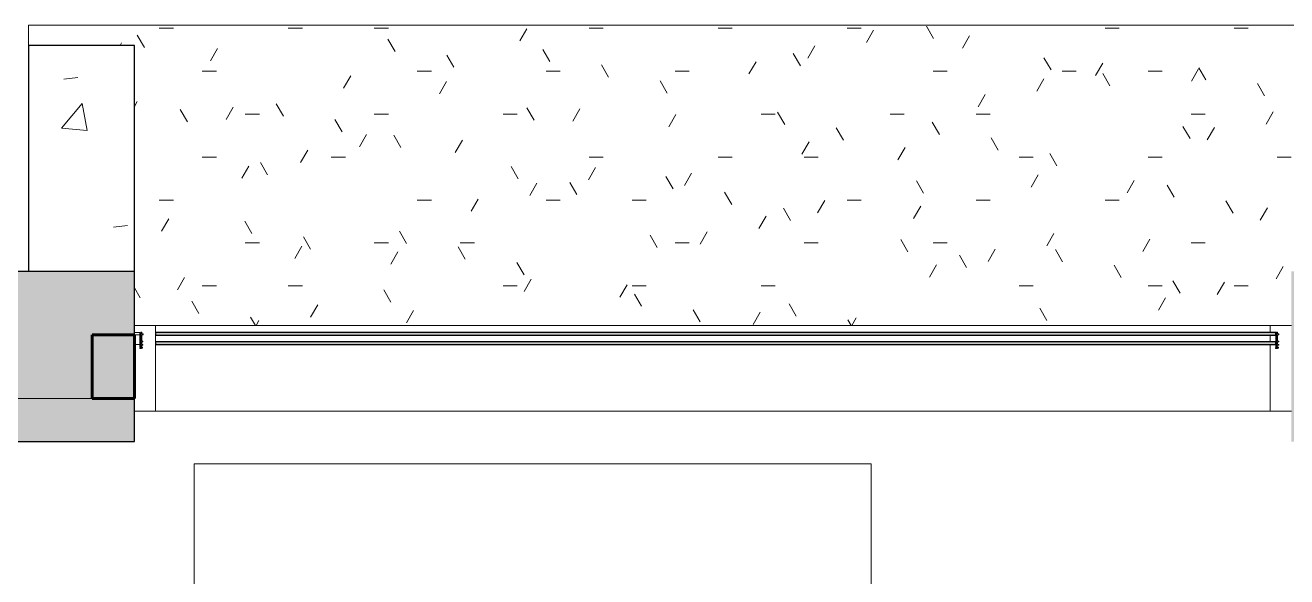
# Model space of a CAD drawing. Header units: millimetres. Extents: x 155927 to 295199, y -4084 to 97293.
# Drawn here: x 194301 to 197282, y 33926 to 35229 of the extents above; entities that cross this region are included whole.
import ezdxf

# ---------------------------------------------------------------- set-up
doc = ezdxf.new("R2010")
doc.units = ezdxf.units.MM
doc.header["$MEASUREMENT"] = 0
for name, color, linetype, lineweight in [('A-DETL-GENF', 7, 'CONTINUOUS', 9), ('A-GLAZ', 7, 'CONTINUOUS', 9), ('A-GLAZ-CURT', 7, 'CONTINUOUS', 9), ('A-GLAZ-CWMG', 7, 'CONTINUOUS', 9), ('A-WALL', 7, 'CONTINUOUS', 9), ('A-WALL-PATT', 7, 'CONTINUOUS', 9), ('I-FURN', 8, 'CONTINUOUS', 9), ('I-WALL', 7, 'CONTINUOUS', 9), ('S-COLS-SYMB', 171, 'CONTINUOUS', 70)]:
    doc.layers.add(name, color=color, linetype=linetype, lineweight=lineweight)

msp = doc.modelspace()

# ---------------------------------------------------------------- hatches: boundary and pattern name
at = {"layer": 'A-GLAZ-CURT'}
h = msp.add_hatch(color=256, dxfattribs=at)
h.paths.add_polyline_path([(197255.8, 34475.1), (197255.8, 34481.1), (194608.8, 34481.1), (194608.8, 34475.1), (196158.7, 34475.1)], flags=0)
h.paths.add_polyline_path([(197255.8, 34497.1), (197255.8, 34503.1), (194608.8, 34503.1), (194608.8, 34497.1), (196158.7, 34497.1)], flags=0)
at = {"layer": 'A-WALL-PATT'}
h = msp.add_hatch(color=256, dxfattribs=at)
h.paths.add_polyline_path([(231130.8, 34347.6), (231130.8, 34647.6), (229692.8, 34647.6), (229692.8, 34347.6), (230840.8, 34347.6)], flags=0)
h.paths.add_polyline_path([(220908.8, 34347.6), (220908.8, 34647.6), (202317.8, 34647.6), (202317.8, 34347.6), (220172.3, 34347.6)], flags=0)
h.paths.add_polyline_path([(200283.7, 34347.6), (200283.7, 34647.6), (197292.8, 34647.6), (197292.8, 34347.6), (199760.7, 34347.6)], flags=0)
h.paths.add_polyline_path([(194558.8, 34347.6), (194558.8, 34647.6), (192442.8, 34647.6), (192442.8, 34437.6), (192417.8, 34437.6), (192417.8, 34347.6), (193757.3, 34347.6)], flags=0)
h.paths.add_polyline_path([(190808.8, 34347.6), (190808.8, 34437.6), (190783.8, 34437.6), (190783.8, 34647.6), (187318, 34647.6), (187318, 34347.6), (190783.8, 34347.6)], flags=0)
h.paths.add_polyline_path([(185283.8, 34347.6), (185283.8, 34647.6), (166692.8, 34647.6), (166692.8, 34347.6), (184151.8, 34347.6)], flags=0)
h.paths.add_polyline_path([(157908.8, 34347.6), (157908.8, 34647.6), (156760.8, 34647.6), (156760.8, 34347.6), (157736.8, 34347.6)], flags=0)
h = msp.add_hatch(color=256, dxfattribs=at)
h.paths.add_polyline_path([(197592, 34245.6), (197592, 34347.6), (197292.8, 34347.6), (197292.8, 34245.6)], flags=0)
h.paths.add_polyline_path([(194558.8, 34245.6), (194558.8, 34347.6), (192417.8, 34347.6), (192417.8, 34245.6), (193757.3, 34245.6)], flags=0)
h.paths.add_polyline_path([(190808.8, 34245.6), (190808.8, 34347.6), (189647, 34347.6), (189647, 34245.6), (190024.4, 34245.6)], flags=0)

# ---------------------------------------------------------------- linework, layer by layer
at = {"layer": 'A-DETL-GENF'}
for p, q in [((194571.8, 34502.6), (194573.8, 34468.6)), ((194573.8, 34502.6), (194571.8, 34468.6)), ((194571.8, 34502.6), (194573.8, 34502.6)), ((194571.8, 34468.6), (194571.8, 34502.6)), ((194573.8, 34468.6), (194573.8, 34503.6)), ((194573.8, 34502.6), (194573.8, 34468.6)), ((194574.3, 34504.1), (194575.8, 34504.1)), ((194576.3, 34503.6), (194576.3, 34500.6)), ((194576.3, 34497.6), (194576.3, 34483.6)), ((194576.8, 34500.1), (194579.2, 34500.1)), ((194579.2, 34498.1), (194576.8, 34498.1)), ((194579.4, 34499.9), (194579.4, 34498.3)), ((197255.8, 34502.6), (197257.8, 34468.6)), ((197257.8, 34502.6), (197255.8, 34468.6)), ((197255.8, 34502.6), (197257.8, 34502.6)), ((197255.8, 34468.6), (197255.8, 34502.6)), ((197257.8, 34468.6), (197257.8, 34503.6)), ((197257.8, 34502.6), (197257.8, 34468.6)), ((197258.3, 34504.1), (197259.8, 34504.1)), ((197260.3, 34503.6), (197260.3, 34500.6)), ((197260.3, 34497.6), (197260.3, 34483.6)), ((197260.8, 34500.1), (197263.2, 34500.1)), ((197263.2, 34498.1), (197260.8, 34498.1)), ((197263.4, 34499.9), (197263.4, 34498.3)), ((194571.6, 34466.8), (194573.3, 34467.6)), ((194573.8, 34468.6), (194571.8, 34468.6)), ((194575.9, 34465.6), (194571.9, 34465.6)), ((194575, 34467.7), (194574.8, 34467.6)), ((194575, 34466.8), (194576.1, 34466.8)), ((194576.3, 34472.7), (194575.3, 34468)), ((194576.3, 34480.6), (194576.3, 34475.6)), ((194576.8, 34483.1), (194578.9, 34483.1)), ((194578.9, 34481.1), (194576.8, 34481.1)), ((194576.8, 34475.1), (194578.8, 34475.1)), ((194578.8, 34473.1), (194576.8, 34473.1)), ((194576.9, 34467.6), (194576.9, 34468.1)), ((194577.1, 34468.3), (194577.9, 34468.3)), ((194578.1, 34468.1), (194578.1, 34467.3)), ((194579, 34474.9), (194579, 34473.3)), ((194579.1, 34482.9), (194579.1, 34481.3)), ((197255.6, 34466.8), (197257.3, 34467.6)), ((197257.8, 34468.6), (197255.8, 34468.6)), ((197259.9, 34465.6), (197255.9, 34465.6)), ((197259, 34467.7), (197258.8, 34467.6)), ((197259, 34466.8), (197260.1, 34466.8)), ((197260.3, 34472.7), (197259.3, 34468)), ((197260.3, 34480.6), (197260.3, 34475.6)), ((197260.8, 34483.1), (197262.9, 34483.1)), ((197262.9, 34481.1), (197260.8, 34481.1)), ((197260.8, 34475.1), (197262.8, 34475.1)), ((197262.8, 34473.1), (197260.8, 34473.1)), ((197260.9, 34467.6), (197260.9, 34468.1)), ((197261.1, 34468.3), (197261.9, 34468.3)), ((197262.1, 34468.1), (197262.1, 34467.3)), ((197263, 34474.9), (197263, 34473.3)), ((197263.1, 34482.9), (197263.1, 34481.3))]:
    msp.add_line(p, q, dxfattribs=at)
for centre, radius, start, end in [((194574.3, 34503.6), 0.5, 90, 180), ((194575.8, 34503.6), 0.5, 0, 90), ((194576.8, 34500.6), 0.5, 180, 270), ((194576.8, 34497.6), 0.5, 90, 180), ((194579.2, 34499.9), 0.2, 359, 90), ((194579.2, 34498.3), 0.2, 270, 359), ((197258.3, 34503.6), 0.5, 90, 180), ((197259.8, 34503.6), 0.5, 0, 90), ((197260.8, 34500.6), 0.5, 180, 270), ((197260.8, 34497.6), 0.5, 90, 180), ((197263.2, 34499.9), 0.2, 359, 90), ((197263.2, 34498.3), 0.2, 270, 359), ((194571.9, 34466.3), 0.65, 115, 270), ((194572.8, 34468.5), 1, 295, 359.9999), ((194575, 34467.2), 0.4, 114.9999, 270), ((194574.8, 34468.1), 0.5, 294.9999, 347.698), ((194575.9, 34468.6), 3, 270, 327.6077), ((194576.1, 34467.6), 0.8, 270, 0), ((194576.8, 34483.6), 0.5, 180, 270), ((194576.8, 34480.6), 0.5, 90, 180), ((194576.8, 34475.6), 0.5, 180, 270), ((194576.8, 34472.6), 0.5, 90, 167.698), ((194577.1, 34468.1), 0.2, 90, 180), ((194577.9, 34468.1), 0.2, 0, 90), ((194578.2, 34467.1), 0.2, 327.6077, 90.0001), ((194578.8, 34474.9), 0.2, 359, 90), ((194578.8, 34473.3), 0.2, 270, 359), ((194578.9, 34482.9), 0.2, 359, 90), ((194578.9, 34481.3), 0.2, 270, 359), ((197255.9, 34466.3), 0.65, 115, 270), ((197256.8, 34468.5), 1, 295, 359.9999), ((197259, 34467.2), 0.4, 114.9999, 270), ((197258.8, 34468.1), 0.5, 294.9999, 347.698), ((197259.9, 34468.6), 3, 270, 327.6077), ((197260.1, 34467.6), 0.8, 270, 0), ((197260.8, 34483.6), 0.5, 180, 270), ((197260.8, 34480.6), 0.5, 90, 180), ((197260.8, 34475.6), 0.5, 180, 270), ((197260.8, 34472.6), 0.5, 90, 167.698), ((197261.1, 34468.1), 0.2, 90, 180), ((197261.9, 34468.1), 0.2, 0, 90), ((197262.2, 34467.1), 0.2, 327.6077, 90.0001), ((197262.8, 34474.9), 0.2, 359, 90), ((197262.8, 34473.3), 0.2, 270, 359), ((197262.9, 34482.9), 0.2, 359, 90), ((197262.9, 34481.3), 0.2, 270, 359)]:
    msp.add_arc(centre, radius, start, end, dxfattribs=at)
at = {"layer": 'A-GLAZ'}
for p, q in [((194308.8, 35181.6), (194308.8, 35229.5)), ((197542.8, 35229.5), (194308.8, 35229.5)), ((194571.8, 34497.6), (194558.8, 34497.6))]:
    msp.add_line(p, q, dxfattribs=at)
at = {"layer": 'A-GLAZ', "linetype": 'Continuous'}
for p, q in [((194617.4, 35222.5), (194650.9, 35222.5)), ((194922.2, 35222.5), (194955.7, 35222.5)), ((195125.4, 35222.5), (195158.9, 35222.5)), ((195486.3, 35221.3), (195469.5, 35192.3)), ((195633.4, 35222.5), (195666.9, 35222.5)), ((195938.2, 35222.5), (195971.7, 35222.5)), ((196243, 35222.5), (196276.5, 35222.5)), ((196305.4, 35217.7), (196288.7, 35188.7)), ((196447.5, 35197.9), (196430.7, 35227)), ((196852.6, 35222.5), (196886.1, 35222.5)), ((197157.4, 35222.5), (197190.9, 35222.5)), ((194528.4, 35187.8), (194524.8, 35181.6)), ((194582.4, 35177.2), (194565.7, 35206.2)), ((195174.8, 35167.2), (195158, 35196.2)), ((196166.6, 35180.5), (196149.9, 35151.5)), ((196532.2, 35204.1), (196515.4, 35175.1)), ((194755.1, 35174.2), (194738.4, 35145.2)), ((195313.5, 35130), (195296.8, 35159.1)), ((195540.4, 35143.5), (195523.6, 35172.5)), ((196132.7, 35133.7), (196115.9, 35162.7)), ((196725, 35123.7), (196708.2, 35152.7)), ((194719, 35121), (194752.5, 35121)), ((195227, 35121), (195260.5, 35121)), ((195531.8, 35121), (195565.3, 35121)), ((195679.1, 35106.5), (195662.3, 35135.5)), ((195836.6, 35121), (195870.1, 35121)), ((196027.8, 35143.3), (196011, 35114.3)), ((196446.2, 35121), (196479.7, 35121)), ((196751, 35121), (196784.5, 35121)), ((196847, 35139.7), (196830.2, 35110.7)), ((196954.2, 35121), (196987.7, 35121)), ((197073.7, 35126.1), (197057, 35097.1)), ((197090.6, 35100.1), (197073.9, 35129.1)), ((194391.9, 35102), (194425.1, 35106.3)), ((195069.9, 35109.9), (195053.2, 35080.8)), ((195296.7, 35096.2), (195279.9, 35067.2)), ((195818, 35069.2), (195801.2, 35098.2)), ((196708.2, 35102.6), (196691.4, 35073.6)), ((196863.8, 35086.6), (196847, 35115.6)), ((197229.3, 35063), (197212.6, 35092)), ((196569.4, 35065.4), (196552.6, 35036.3)), ((194386.2, 34986.3), (194435.2, 35044.6)), ((194447.3, 34980.6), (194435.5, 35044.3)), ((194565.6, 35049.1), (194558.8, 35037.4)), ((194684, 35001.3), (194667.3, 35030.3)), ((194792.4, 35035.5), (194775.6, 35006.5)), ((194910.9, 35014.8), (194894.1, 35043.8)), ((195503.1, 35005), (195486.4, 35034)), ((195611.5, 35031.9), (195594.7, 35002.9)), ((194820.6, 35019.5), (194854.1, 35019.5)), ((195049.6, 34977.8), (195032.8, 35006.8)), ((195125.4, 35019.5), (195158.9, 35019.5)), ((195430.2, 35019.5), (195463.7, 35019.5)), ((195838.2, 35018.2), (195821.5, 34989.2)), ((196039.8, 35019.5), (196073.3, 35019.5)), ((196095.5, 34995), (196078.7, 35024)), ((196344.6, 35019.5), (196378.1, 35019.5)), ((196461.1, 34971.3), (196444.3, 35000.3)), ((196547.8, 35019.5), (196581.3, 35019.5)), ((197055.8, 35019.5), (197089.3, 35019.5)), ((197249.7, 35024.6), (197232.9, 34995.6)), ((194386.2, 34986.3), (194446.9, 34981)), ((195107.1, 34971.2), (195090.4, 34942.2)), ((195188.4, 34940.5), (195171.7, 34969.5)), ((196234.3, 34957.8), (196217.5, 34986.9)), ((197053.4, 34961.5), (197036.6, 34990.5)), ((197110.9, 34987.4), (197094.1, 34958.4)), ((195333.9, 34957.6), (195317.1, 34928.5)), ((196153, 34953.9), (196136.3, 34924.9)), ((196379.8, 34940.3), (196363, 34911.3)), ((196599.8, 34934.3), (196583.1, 34963.3)), ((194719, 34918), (194752.5, 34918)), ((194968.3, 34934), (194951.6, 34905)), ((195023.8, 34918), (195057.3, 34918)), ((195633.4, 34918), (195666.9, 34918)), ((195938.2, 34918), (195971.7, 34918)), ((196141.4, 34918), (196174.9, 34918)), ((196649.4, 34918), (196682.9, 34918)), ((196738.7, 34897), (196721.9, 34926)), ((196954.2, 34918), (196987.7, 34918)), ((197259, 34918), (197292.5, 34918)), ((194829.5, 34896.8), (194812.8, 34867.8)), ((194873.6, 34876.2), (194856.8, 34905.2)), ((195465.9, 34866.3), (195449.2, 34895.3)), ((195648.7, 34893.2), (195631.9, 34864.2)), ((195875.4, 34879.6), (195858.7, 34850.6)), ((195509.9, 34856), (195493.1, 34827)), ((195604.7, 34829.1), (195588, 34858.1)), ((195831.6, 34842.6), (195814.8, 34871.6)), ((196423.8, 34832.7), (196407.1, 34861.8)), ((196694.6, 34876), (196677.8, 34846.9)), ((196921.3, 34862.3), (196904.5, 34833.3)), ((197016.2, 34822.8), (196999.4, 34851.8)), ((195970.3, 34805.5), (195953.5, 34834.6)), ((194558.9, 34811.8), (194558.8, 34811.9)), ((194617.4, 34816.4), (194650.9, 34816.4)), ((195227, 34816.4), (195260.5, 34816.4)), ((195371.1, 34818.8), (195354.3, 34789.8)), ((195531.8, 34816.4), (195565.3, 34816.4)), ((195735, 34816.4), (195768.5, 34816.4)), ((196109.1, 34768.3), (196092.4, 34797.3)), ((196190.2, 34815.2), (196173.4, 34786.2)), ((196243, 34816.4), (196276.5, 34816.4)), ((196417, 34801.6), (196400.2, 34772.6)), ((196547.8, 34816.4), (196581.3, 34816.4)), ((196852.6, 34816.4), (196886.1, 34816.4)), ((197155, 34785.6), (197138.2, 34814.6)), ((197236.1, 34798), (197219.3, 34769)), ((194639.9, 34771.7), (194623.2, 34742.7)), ((194836.4, 34737.5), (194819.7, 34766.6)), ((196051.4, 34778.1), (196034.7, 34749.1)), ((194509.4, 34751.9), (194542.6, 34756.3)), ((195202, 34713.9), (195185.3, 34742.9)), ((195794.3, 34704), (195777.6, 34733)), ((195912.6, 34740.9), (195895.8, 34711.8)), ((196731.7, 34737.3), (196715, 34708.3)), ((194820.6, 34714.9), (194854.1, 34714.9)), ((194954.7, 34707.4), (194938, 34678.4)), ((194975.2, 34700.4), (194958.4, 34729.4)), ((195125.4, 34714.9), (195158.9, 34714.9)), ((195340.8, 34676.8), (195324, 34705.8)), ((195328.6, 34714.9), (195362.1, 34714.9)), ((195836.6, 34714.9), (195870.1, 34714.9)), ((196141.4, 34714.9), (196174.9, 34714.9)), ((196386.7, 34694.1), (196369.9, 34723.1)), ((196446.2, 34714.9), (196479.7, 34714.9)), ((196958.5, 34723.7), (196941.8, 34694.7)), ((197055.8, 34714.9), (197089.3, 34714.9)), ((195181.5, 34693.7), (195164.7, 34664.7)), ((196525.4, 34656.9), (196508.7, 34685.9)), ((196593, 34700.1), (196576.2, 34671.1)), ((196752.3, 34670.4), (196735.5, 34699.4)), ((195479.6, 34639.5), (195462.9, 34668.6)), ((196454.1, 34662.9), (196437.4, 34633.9)), ((196891, 34633.3), (196874.2, 34662.4)), ((197273.3, 34659.3), (197256.5, 34630.3)), ((194677.2, 34633.1), (194660.4, 34604.1)), ((194719, 34613.4), (194752.5, 34613.4)), ((194922.2, 34613.4), (194955.7, 34613.4)), ((195430.2, 34613.4), (195463.7, 34613.4)), ((195496.3, 34629.4), (195479.5, 34600.4)), ((195723, 34615.8), (195706.3, 34586.8)), ((195735, 34613.4), (195768.5, 34613.4)), ((196039.8, 34613.4), (196073.3, 34613.4)), ((196649.4, 34613.4), (196682.9, 34613.4)), ((196954.2, 34613.4), (196987.7, 34613.4)), ((197029.9, 34596.1), (197013.1, 34625.1)), ((197134.5, 34622.1), (197117.7, 34593.1)), ((197157.4, 34613.4), (197190.9, 34613.4)), ((194572.5, 34585.1), (194558.8, 34608.8)), ((195164.8, 34575.3), (195148, 34604.3)), ((195757.1, 34565.3), (195740.4, 34594.3)), ((196995.7, 34584.9), (196978.9, 34555.9)), ((194711.2, 34548.1), (194694.5, 34577.1)), ((194991.9, 34568.7), (194975.2, 34539.7)), ((195218.7, 34555.1), (195201.9, 34526.1)), ((195895.9, 34528.2), (195879.2, 34557.2)), ((196037.8, 34551.5), (196021, 34522.4)), ((196122.8, 34541.7), (196106, 34570.7)), ((196715, 34531.8), (196698.3, 34560.8)), ((194844.7, 34520.1), (194833.3, 34539.8)), ((194853.1, 34531.5), (194846.5, 34520.1)), ((196252.5, 34520.1), (196244.7, 34533.6)), ((196264.6, 34537.8), (196254.3, 34520.1))]:
    msp.add_line(p, q, dxfattribs=at)
at = {"layer": 'A-GLAZ', "lineweight": 30}
for p, q in [((194308.8, 35181.6), (194308.8, 34647.6)), ((194558.8, 35181.6), (194308.8, 35181.6)), ((194558.8, 34647.6), (194558.8, 35181.6))]:
    msp.add_line(p, q, dxfattribs=at)
at = {"layer": 'A-GLAZ-CURT', "lineweight": 30}
for p, q in [((197255.8, 34503.1), (194608.8, 34503.1)), ((194608.8, 34503.1), (194608.8, 34497.1)), ((194608.8, 34497.1), (197255.8, 34497.1)), ((197255.8, 34497.1), (197255.8, 34503.1)), ((197255.8, 34481.1), (194608.8, 34481.1)), ((194608.8, 34481.1), (194608.8, 34475.1)), ((194608.8, 34475.1), (197255.8, 34475.1)), ((197255.8, 34475.1), (197255.8, 34481.1))]:
    msp.add_line(p, q, dxfattribs=at)
at = {"layer": 'A-GLAZ-CWMG', "lineweight": 20, "extrusion": (0, 0, -1)}
for p, q in [((194608.8, 34520.1), (194558.8, 34520.1)), ((194558.8, 34520.1), (194558.8, 34503.1)), ((194558.8, 34503.1), (194571.8, 34503.1)), ((194571.8, 34503.1), (194571.8, 34475.1)), ((194608.8, 34317.6), (194608.8, 34520.1)), ((194571.8, 34475.1), (194558.8, 34475.1)), ((194558.8, 34475.1), (194558.8, 34317.6)), ((194558.8, 34317.6), (194608.8, 34317.6))]:
    msp.add_line(p, q, dxfattribs=at)
at = {"layer": 'A-GLAZ-CWMG'}
for p, q in [((197242.8, 34520.1), (194608.8, 34520.1)), ((197242.8, 34497.1), (197242.8, 34481.1)), ((194608.8, 34317.6), (197242.8, 34317.6))]:
    msp.add_line(p, q, dxfattribs=at)
at = {"layer": 'A-GLAZ-CWMG', "lineweight": 20}
for p, q in [((197242.8, 34520.1), (197242.8, 34503.1)), ((197292.8, 34520.1), (197242.8, 34520.1)), ((197242.8, 34503.1), (197255.8, 34503.1)), ((197255.8, 34503.1), (197255.8, 34475.1)), ((197255.8, 34475.1), (197242.8, 34475.1)), ((197242.8, 34475.1), (197242.8, 34317.6)), ((197242.8, 34317.6), (197292.8, 34317.6))]:
    msp.add_line(p, q, dxfattribs=at)
at = {"layer": 'A-WALL', "lineweight": 30}
for p, q in [((194558.8, 34647.6), (192667.8, 34647.6)), ((194558.8, 34347.6), (194558.8, 34647.6))]:
    msp.add_line(p, q, dxfattribs=at)
at = {"layer": 'A-WALL'}
msp.add_line((192417.8, 34347.6), (194558.8, 34347.6), dxfattribs=at)
at = {"layer": 'I-FURN'}
for p, q in [((196299.9, 34192.6), (194699.9, 34192.6)), ((194699.9, 34192.6), (194699.9, 33205.1)), ((196299.9, 32192.6), (196299.9, 34192.6))]:
    msp.add_line(p, q, dxfattribs=at)
at = {"layer": 'I-WALL'}
msp.add_line((194558.8, 34347.6), (192417.8, 34347.6), dxfattribs=at)
at = {"layer": 'I-WALL', "lineweight": 30}
for p, q in [((194558.8, 34245.6), (194558.8, 34347.6)), ((192417.8, 34245.6), (194558.8, 34245.6))]:
    msp.add_line(p, q, dxfattribs=at)
at = {"layer": 'S-COLS-SYMB', "lineweight": 60}
for p, q in [((194458.8, 34497.6), (194558.8, 34497.6)), ((194458.8, 34347.6), (194458.8, 34497.6)), ((194558.8, 34347.6), (194558.8, 34497.6)), ((194458.8, 34347.6), (194558.8, 34347.6))]:
    msp.add_line(p, q, dxfattribs=at)

doc.saveas('drawing.dxf')
